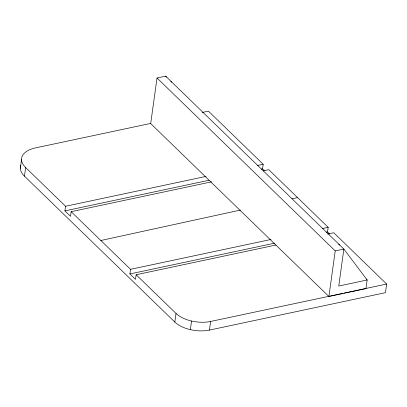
<?xml version="1.0" encoding="UTF-8"?>
<svg xmlns="http://www.w3.org/2000/svg" width="407" height="407" viewBox="0 0 407 407"><rect width="100%" height="100%" fill="white"/><g stroke="black" fill="none" stroke-linecap="round" stroke-linejoin="round"><path stroke-width="0.61" d="M20.35 168.274L21.546 159.646M327.554 234.061L333.771 232.743L386.65 284.05L385.454 292.674L209.437 330.082A25.397 13.08 7.9 0 1 174.827 322.069L24.466 176.18L25.661 167.557A29.024 14.947 7.9 0 1 35.516 147.894L150.595 123.438M211.599 181.832L71.144 211.681L70.503 216.305L64.916 210.882L65.558 206.263L25.661 167.557M157.021 77.996L150.697 123.586L328.902 296.494L365.959 288.614L367.155 279.991L343.874 249.064L165.669 76.155L157.021 77.996L335.231 250.9L328.902 296.494M275.971 245.024L136.142 274.745L135.5 279.365L129.904 273.936L130.545 269.317L71.144 211.681M174.827 322.069L176.028 313.446L136.142 274.745M190.349 329.639L191.544 321.016M209.437 330.082L210.638 321.459L343.111 293.299M264.265 170.548L262.546 168.88L263.187 164.255L208.44 111.142L202.223 112.464M329.685 234.02L327.533 231.934L328.174 227.315L268.773 169.678L263.181 170.869M100.844 240.501L240.461 210.048M291.961 198.814L297.548 197.593M65.558 206.263L206.008 176.409M257.59 165.446L263.187 164.255M64.916 210.882L209.096 180.24M261.299 169.144L262.546 168.88M130.545 269.317L271.001 239.464M322.583 228.505L328.174 227.315M129.904 273.936L274.71 243.162M326.292 232.199L327.533 231.934M335.231 250.9L343.874 249.064L338.746 286.029L367.155 279.991L366.29 279.151M344.358 293.04L386.65 284.05M338.68 244.022L339.443 245.034M170.864 81.202L171.627 82.214M165.669 76.155L166.432 77.172M210.638 321.459A25.397 13.08 7.9 0 1 176.028 313.446M24.466 176.18A29.024 14.947 7.9 0 1 20.757 165.507"/></g></svg>
